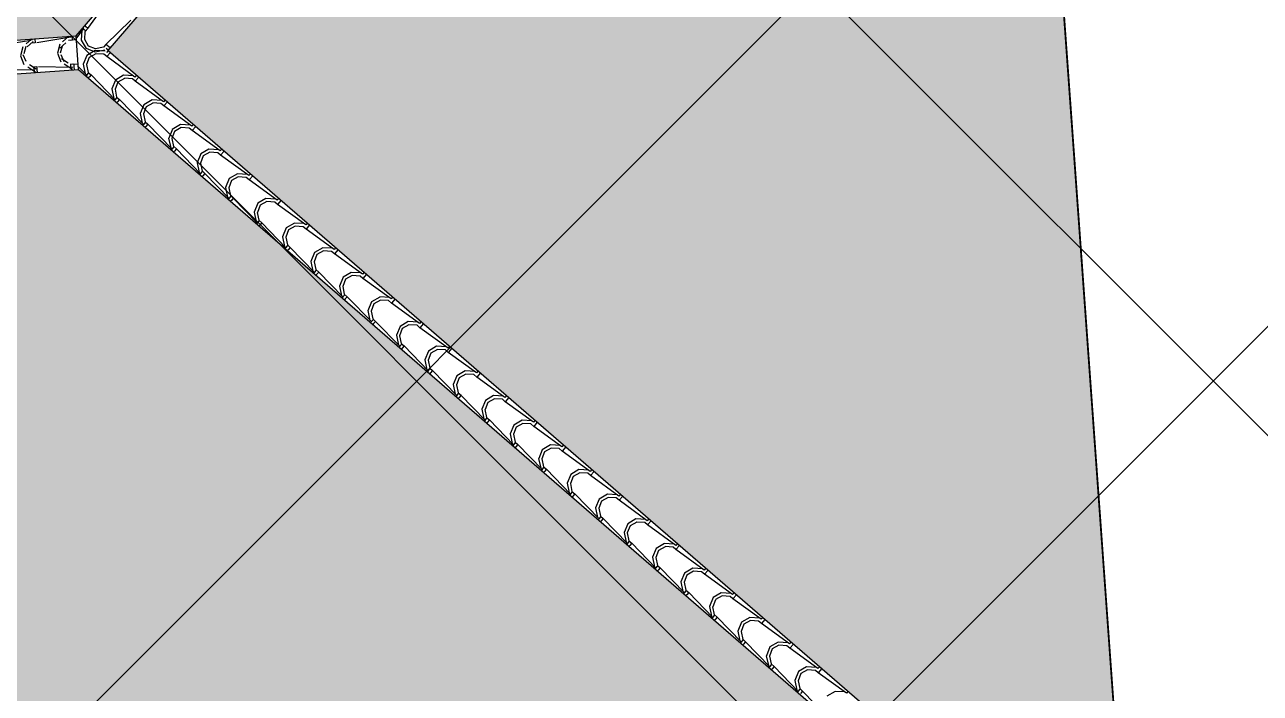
# Model space of a CAD drawing. Header units: millimetres. Extents: x 648844 to 649530, y 1246379 to 1246752.
# Drawn here: x 649278.21 to 649283.7, y 1246537.55 to 1246540.52 of the extents above; entities that cross this region are included whole.
import ezdxf

# ---------------------------------------------------------------- set-up
doc = ezdxf.new("R2010")
doc.units = ezdxf.units.MM
doc.header["$LTSCALE"] = 20
doc.header["$MEASUREMENT"] = 0
doc.layers.get('0').update_dxf_attribs({"linetype": 'CONTINUOUS'})
doc.layers.add('TECHO', color=30, linetype='CONTINUOUS')

# ---------------------------------------------------------------- blocks, each defined once
blk = doc.blocks.new('TEJA45')
at = {"layer": 'TECHO'}
for p, q in [((-1.373168221238593, 3.056911529710149), (-1.273915769892895, 3.17506903934169)), ((-1.179335425658017, 3.080530997826433), (-1.297492935289561, 2.981278546480734)), ((-1.228993524985995, 3.068722463873762), (-1.266803890873241, 3.08762768709115)), ((-1.185340934209286, 3.074512493250293), (-1.229059290462004, 3.06860456975997)), ((-1.171372831986041, 3.072561150835991), (-1.179345755064013, 3.08053407391396)), ((-1.491325941711231, 2.938754059107264), (-1.392073490365533, 3.056911568738805)), ((-1.404007039717101, 3.007141208767965), (-1.398099116226774, 3.05085956502068)), ((-1.392029332709299, 3.056902565286702), (-1.395596392300298, 3.060469624877697)), ((-1.39202933270932, 3.056902565286691), (-1.382576729258417, 3.047449961835788)), ((-1.389655597268458, 3.009811456121579), (-1.384929330006081, 3.045258665398329)), ((-1.384939880120932, 3.0450868109731), (-1.373124125807301, 3.056902565286727)), ((-1.3731241258075, 3.056902565286705), (-1.382576729258403, 3.066355168737608)), ((-1.297492896261112, 2.962373277353592), (-1.415650405892656, 2.863120826007894)), ((-1.384940484638499, 2.969437359367674), (-1.403845707855886, 3.007247725254921)), ((-1.375324111853324, 2.979072809456422), (-1.389503025576083, 3.00979384635863)), ((-1.347151256233893, 2.950564933994997), (-1.384961622121139, 2.969470157212385)), ((-1.344631112904288, 2.964880526839199), (-1.375352149806496, 2.979059440561958)), ((-1.309206331958961, 2.969480194682298), (-1.344653541235708, 2.964753927419924)), ((-1.297503298200333, 2.981281737679506), (-1.309319052513963, 2.969465983365879)), ((-1.280077771671415, 2.96385621115062), (-1.29750329820029, 2.981281737679495)), ((-1.289530375122318, 2.954403607699724), (-1.297503298200283, 2.962376530777686)), ((-1.609483662184033, 2.820596588504205), (-1.510231210838334, 2.938754098135746)), ((-1.522165615273849, 2.888982832332363), (-1.516257691783522, 2.932701188585078)), ((-1.510186875845577, 2.938745022150432), (-1.513753935436576, 2.942312081741427)), ((-1.510186875845605, 2.938745022150421), (-1.500734272394702, 2.929292418699518)), ((-1.507813047882699, 2.891654975032647), (-1.503086780620322, 2.927102184309398)), ((-1.500734272394673, 2.948197625601342), (-1.504301331985666, 2.95176468519233)), ((-1.503097423257209, 2.926929267836826), (-1.491281668943579, 2.938745022150453)), ((-1.49128166894377, 2.938745022150432), (-1.500734272394673, 2.948197625601335)), ((-1.303499310642231, 2.956353917693853), (-1.347217666894949, 2.95044599420353)), ((-1.503098014517263, 2.851279628119784), (-1.522003237734651, 2.88908999400703)), ((-1.493480520623876, 2.860916346264851), (-1.507659434346635, 2.891637383167058)), ((-1.462787576094982, 2.846724118068312), (-1.493508612997189, 2.860903031791072)), ((-1.41566084133661, 2.863124194543236), (-1.427476595650241, 2.851308440229609)), ((-1.398235314807685, 2.845698668014347), (-1.41566084133656, 2.863124194543225)), ((-1.727641382656969, 2.702439117900973), (-1.628388931311271, 2.820596627532513)), ((-1.640324190830356, 2.770824455898556), (-1.634416267340029, 2.81454281215127)), ((-1.628344418981847, 2.820587479014158), (-1.631911478572839, 2.82415453860515)), ((-1.628344418981868, 2.820587479014147), (-1.618891815530965, 2.811134875563244)), ((-1.625970498497189, 2.773498493941911), (-1.621244231234812, 2.808945703218662)), ((-1.618891815530944, 2.830040082465064), (-1.622458875121929, 2.833607142056053)), ((-1.621254966393487, 2.808771724700552), (-1.609439212079856, 2.820587479014179)), ((-1.609439212080048, 2.820587479014161), (-1.618891815530951, 2.830040082465064)), ((-1.415650366864142, 2.844215556880823), (-1.533807876495686, 2.744963105535124)), ((-1.465308987481798, 2.832407404116246), (-1.503119353369044, 2.851312627333634)), ((-1.42165768707698, 2.838195342137173), (-1.465376043329698, 2.83228741864685)), ((-1.427362813048838, 2.8513227440679), (-1.462810022325584, 2.846596476805527)), ((-1.407687918258588, 2.836246064563447), (-1.41566084133656, 2.844218987641415)), ((-1.621255544396, 2.733121896871847), (-1.640160767613388, 2.770932262759093)), ((-1.611636929394813, 2.742759883074104), (-1.625815843117572, 2.773480919976311)), ((-1.580944039285683, 2.728567709297419), (-1.61166507618789, 2.742746623020178)), ((-1.533818384472887, 2.744966651406965), (-1.545634138786518, 2.733150897093338)), ((-1.516392857943956, 2.727541124878073), (-1.533818384472831, 2.744966651406948)), ((-1.845799103129757, 2.584281647297914), (-1.746546651784058, 2.702439156929454)), ((-1.758482766386621, 2.652666079466556), (-1.752574842896294, 2.696384435719271)), ((-1.74650196211811, 2.702429935877895), (-1.750069021709102, 2.70599699546889)), ((-1.746501962118138, 2.702429935877877), (-1.737049358667235, 2.692977332426974)), ((-1.744127949111437, 2.655342012852969), (-1.73940168184906, 2.69078922212972)), ((-1.737049358667214, 2.711882539328798), (-1.740616418258206, 2.715449598919786)), ((-1.739412509529764, 2.690614181564278), (-1.727596755216133, 2.702429935877905)), ((-1.727596755216311, 2.702429935877895), (-1.737049358667214, 2.711882539328798)), ((-1.533807837467243, 2.726057836407978), (-1.651965347098788, 2.62680538506228)), ((-1.583466718729717, 2.714249874237503), (-1.621277084616963, 2.73315509745489)), ((-1.539816063509036, 2.720036766580851), (-1.583534419761754, 2.714128843090528)), ((-1.545519294137819, 2.733165293453617), (-1.580966503414565, 2.728439026191243)), ((-1.525845461394859, 2.718088521427173), (-1.533818384472831, 2.726061444505142)), ((-1.739413074274765, 2.61496416562397), (-1.758318297492153, 2.652774531511216)), ((-1.729793338165379, 2.624603419882536), (-1.743972251888138, 2.655324456784744)), ((-1.963956823602409, 2.466124176695029), (-1.86470437225671, 2.58428168632657)), ((-1.876641341943376, 2.53450770303095), (-1.87073341845305, 2.578226059283665)), ((-1.864659505254387, 2.584272392741614), (-1.868226564845386, 2.587839452332609)), ((-1.864659505254409, 2.584272392741603), (-1.855206901803506, 2.5748197892907)), ((-1.855206901803498, 2.593724996192527), (-1.85877396139449, 2.597292055783516)), ((-1.857570052666041, 2.572456638428005), (-1.845754298352411, 2.584272392741632)), ((-1.845754298352588, 2.584272392741617), (-1.855206901803491, 2.59372499619252)), ((-1.651965308070309, 2.607900115935173), (-1.770122817701854, 2.508647664589475)), ((-1.701624449977587, 2.596092344358734), (-1.739434815864833, 2.614997567576122)), ((-1.699100502478018, 2.610411300527293), (-1.729821539380225, 2.624590214250052)), ((-1.657974439943793, 2.601878191024166), (-1.701692796196511, 2.595970267533843)), ((-1.6636757752268, 2.615007842839329), (-1.699122984503546, 2.610281575576956)), ((-1.651975927609165, 2.626809108270695), (-1.663791681922795, 2.614993353957068)), ((-1.634550401080226, 2.609383581741803), (-1.651975927609101, 2.626809108270681)), ((-1.644003004531122, 2.599930978290903), (-1.651975927609094, 2.607903901368879)), ((-1.857570604153551, 2.496806434376108), (-1.876475827370939, 2.534616800263354)), ((-1.86228539972555, 2.537185531764937), (-1.857559132463173, 2.572632741041687)), ((-1.847949746935555, 2.506446956690137), (-1.862128660658314, 2.537167993592345)), ((-1.982817048390658, 2.466114849605344), (-1.986384107981657, 2.469681909196343)), ((-1.973364444939762, 2.47556745305625), (-1.976931504530747, 2.479134512647239)), ((-1.963911841488859, 2.46611484960534), (-1.973364444939762, 2.475567453056243)), ((-1.770122778673361, 2.489742395462365), (-1.888280288304905, 2.390489944116666)), ((-1.81978218122547, 2.477934814479969), (-1.857592547112716, 2.496840037697357)), ((-1.817256965670367, 2.49225489175716), (-1.847978002572574, 2.506433805479919)), ((-1.776132816376737, 2.483719615467727), (-1.819851172629456, 2.477811691977404)), ((-1.781832256315774, 2.496850392225053), (-1.81727946559252, 2.492124124962679)), ((-1.770133470745442, 2.508651565134425), (-1.781949225059073, 2.496835810820798)), ((-1.752707944216503, 2.491226038605529), (-1.770133470745385, 2.508651565134411)), ((-1.762160547667406, 2.481773435154633), (-1.770133470745371, 2.489746358232598)), ((-2.082114544075353, 2.347966706091803), (-1.982862092729654, 2.466124215723344)), ((-1.994799917499641, 2.416349326598954), (-1.988891994009315, 2.460067682851669)), ((-1.975728134032288, 2.378648703128178), (-1.994633357249675, 2.416459069015424)), ((-1.982817048390686, 2.466114849605333), (-1.973364444939783, 2.45666224615443)), ((-1.980442850339919, 2.419029050675103), (-1.975716583077542, 2.454476259951853)), ((-1.966106155705724, 2.388290493497742), (-1.980285069428483, 2.419011530399949)), ((-1.975727595802319, 2.454299095291731), (-1.963911841488688, 2.466114849605358)), ((-2.091521988076039, 2.357409909919983), (-2.095089047667024, 2.360976969510965)), ((-1.888280249276434, 2.37158467498956), (-2.006437758907978, 2.272332223643861)), ((-1.937939912473368, 2.359777284601215), (-1.975750278360614, 2.378682507818603)), ((-1.935413428861061, 2.374098482986273), (-1.966134465763268, 2.388277396709032)), ((-1.894291192810599, 2.365561039911164), (-1.938009549063317, 2.359653116420841)), ((-1.899988737404293, 2.378692941610829), (-1.935435946681039, 2.373966674348456)), ((-1.888291013881719, 2.390494021998155), (-1.90010676819535, 2.378678267684528)), ((-1.870865487352773, 2.373068495469258), (-1.888291013881648, 2.390494021998133)), ((-1.880318090803677, 2.363615892018363), (-1.888291013881641, 2.371588815096327)), ((-2.200272264548296, 2.229809235488567), (-2.101019813202598, 2.347966745120107)), ((-2.112958493056141, 2.29819095016515), (-2.107050569565814, 2.341909306417865)), ((-2.100974591526935, 2.347957306469077), (-2.104541651117927, 2.351524366060072)), ((-2.100974591526956, 2.347957306469056), (-2.091521988076053, 2.338504703018152)), ((-2.098600300954161, 2.300872569586161), (-2.093874033691783, 2.336319778862912)), ((-2.093885138938596, 2.336141552155457), (-2.082069384624965, 2.347957306469084)), ((-2.082069384625136, 2.347957306469073), (-2.091521988076039, 2.357409909919976)), ((-2.006437719879585, 2.25342695451668), (-2.124595229511129, 2.154174503170982)), ((-2.093885663911045, 2.260490971880294), (-2.112790887128433, 2.298301337767541)), ((-2.084262564476674, 2.270134030307005), (-2.098441478199433, 2.300855067209213)), ((-2.056097643721252, 2.24161975472245), (-2.093908009608498, 2.260524977939838)), ((-2.053569892051748, 2.25594207421538), (-2.084290928953955, 2.270120987938139)), ((-2.018145218494176, 2.260535490996432), (-2.053592427770923, 2.255809223734058)), ((-2.006448557017997, 2.272336478861885), (-2.018264311331627, 2.260520724548257)), ((-1.989023030489044, 2.254910952332985), (-2.006448557017926, 2.272336478861867)), ((-1.998475633939947, 2.245458348882085), (-2.006448557017919, 2.253431271960061)), ((-2.318429985020934, 2.111651764885686), (-2.219177533675236, 2.229809274517226)), ((-2.231117068612647, 2.180032573731356), (-2.225209145122321, 2.223750929984071)), ((-2.219132134663198, 2.229799763332796), (-2.222699194254197, 2.233366822923792)), ((-2.219132134663234, 2.229799763332785), (-2.209679531212331, 2.220347159881882)), ((-2.216757751568522, 2.182716088496324), (-2.212031484306145, 2.218163297773074)), ((-2.209679531212309, 2.239252366783706), (-2.213246590803301, 2.242819426374698)), ((-2.212042682074873, 2.217984009019183), (-2.200226927761243, 2.22979976333281)), ((-2.200226927761406, 2.2297997633328), (-2.209679531212309, 2.239252366783703)), ((-2.012449569244438, 2.2474024643546), (-2.056167925497157, 2.241494540864277)), ((-2.212043193789803, 2.142333240632382), (-2.230948417007191, 2.180143606519628)), ((-2.20241897324761, 2.151977567116258), (-2.216597886970369, 2.182698604018466)), ((-2.17425537496915, 2.123462224843689), (-2.212065740856396, 2.142367448061076)), ((-2.171726355244928, 2.137785665445634), (-2.202447392147135, 2.151964579168393)), ((-2.136301699582702, 2.142378040382205), (-2.171748908859449, 2.137651773119831)), ((-2.124606100154274, 2.154178935725614), (-2.136421854467905, 2.142363181411987)), ((-2.107180573625321, 2.136753409196714), (-2.124606100154196, 2.154178935725589)), ((-2.436587705493885, 1.993494294282453), (-2.337335254148186, 2.111651803913993)), ((-2.349275644168912, 2.061874197299353), (-2.343367720678586, 2.105592553552068)), ((-2.337289677799475, 2.111642220196526), (-2.340856737390467, 2.115209279787518)), ((-2.337289677799504, 2.111642220196511), (-2.327837074348601, 2.102189616745608)), ((-2.33491520218265, 2.064559607408288), (-2.330188934920272, 2.100006816685038)), ((-2.327837074348579, 2.121094823647432), (-2.331404133939571, 2.124661883238428)), ((-2.330200225211151, 2.099826465882909), (-2.31838447089752, 2.111642220196536)), ((-2.318384470897676, 2.111642220196526), (-2.327837074348579, 2.121094823647429)), ((-2.124595190482559, 2.135269234043939), (-2.242752700114103, 2.03601678269824)), ((-2.130607945679202, 2.129243888797919), (-2.17432630193192, 2.123335965307596)), ((-2.116633177076217, 2.127300805745815), (-2.124606100154182, 2.13527372882378)), ((-2.330200723668554, 2.024175509384502), (-2.349105946885942, 2.061985875271748)), ((-2.320575382017786, 2.033821103923863), (-2.334754295740545, 2.06454214082607)), ((-2.289882818435615, 2.01962925667474), (-2.320603855337822, 2.033808170397499)), ((-2.242763643290552, 2.036021392589344), (-2.254579397604182, 2.024205638275717)), ((-2.225338116761591, 2.018595866060441), (-2.242763643290466, 2.036021392589316)), ((-2.554745425966679, 1.875336823679397), (-2.455492974620981, 1.993494333310938)), ((-2.467434219725661, 1.943715820863755), (-2.461526296235334, 1.987434177116469)), ((-2.455447220935753, 1.993484677060259), (-2.459014280526752, 1.997051736651255)), ((-2.455447220935774, 1.993484677060245), (-2.445994617484871, 1.984032073609342)), ((-2.453072652796898, 1.946403126319346), (-2.448346385534521, 1.981850335596096)), ((-2.44599461748485, 2.002937280511166), (-2.449561677075842, 2.006504340102154)), ((-2.448357768347428, 1.981668922746636), (-2.436542014033797, 1.993484677060263)), ((-2.436542014033947, 1.993484677060259), (-2.44599461748485, 2.002937280511162)), ((-2.242752661085667, 2.017111513571098), (-2.360910170717212, 1.9178590622254)), ((-2.292413106217069, 2.005304694964952), (-2.330223472104315, 2.02420991818234)), ((-2.248766322111251, 2.011085313241601), (-2.292484678363969, 2.005177389751278)), ((-2.254458180671243, 2.024220589767982), (-2.28990538994799, 2.019494322505608)), ((-2.234790720212494, 2.009143262609545), (-2.242763643290459, 2.017116185687509)), ((-2.44835825354734, 1.906017778136647), (-2.467263476764728, 1.943828144023893)), ((-2.438731790788353, 1.915664640732292), (-2.452910704511112, 1.946385677634499)), ((-2.672903146439467, 1.757179353076342), (-2.573650695093768, 1.875336862707883)), ((-2.585592795282174, 1.825557444429958), (-2.579684871791848, 1.869275800682672)), ((-2.573604764072023, 1.875327133923982), (-2.577171823663022, 1.878894193514977)), ((-2.573604764072044, 1.875327133923967), (-2.564152160621141, 1.865874530473064)), ((-2.564152160621127, 1.884779737374888), (-2.567719220212119, 1.88834679696588)), ((-2.566515311483705, 1.863511379610362), (-2.554699557170075, 1.875327133923989)), ((-2.554699557170224, 1.875327133923978), (-2.564152160621127, 1.884779737374881)), ((-2.360910131688769, 1.898953793098254), (-2.479067641320313, 1.799701341752556)), ((-2.410570837464959, 1.887147165086184), (-2.448381203352206, 1.906052388303571)), ((-2.408039281627133, 1.901472847904234), (-2.43876031852934, 1.915651761626993)), ((-2.366924698545105, 1.892926737685034), (-2.410643054797823, 1.887018814194711)), ((-2.372614661760217, 1.906063139153702), (-2.408061871036963, 1.901336871891328)), ((-2.360921186426829, 1.917863849453074), (-2.372736940740459, 1.906048095139447)), ((-2.343495659897862, 1.90043832292417), (-2.360921186426737, 1.917863849453049)), ((-2.352948263348765, 1.890985719473271), (-2.360921186426737, 1.898958642551243)), ((-2.566515783426098, 1.78786004688876), (-2.585421006643486, 1.825670412776006)), ((-2.571230103411139, 1.828246645230415), (-2.566503836148762, 1.863693854507165)), ((-2.556888199558905, 1.797508177540724), (-2.571067113281664, 1.828229214442931)), ((-2.791060866912261, 1.639021882473276), (-2.691808415566562, 1.757179392104817)), ((-2.691762307208286, 1.757169590787711), (-2.695329366799285, 1.760736650378707)), ((-2.691762307208322, 1.757169590787701), (-2.682309703757419, 1.747716987336798)), ((-2.68230970375739, 1.766622194238618), (-2.685876763348382, 1.770189253829606)), ((-2.684672854619983, 1.745353836474088), (-2.672857100306352, 1.757169590787715)), ((-2.672857100306487, 1.757169590787715), (-2.68230970375739, 1.766622194238618)), ((-2.479067602291835, 1.780796072625453), (-2.597225111923379, 1.681543621279754)), ((-2.528728568712815, 1.768989635207408), (-2.566538934600061, 1.787894858424796)), ((-2.526195744818651, 1.783316439133724), (-2.556916781720858, 1.797495352856483)), ((-2.485083074978945, 1.774768162128474), (-2.528801431231663, 1.768860238638151)), ((-2.490771142849198, 1.787905688539425), (-2.526218352125944, 1.783179421277051)), ((-2.479078729563106, 1.799706306316804), (-2.490894483876737, 1.787890552003176)), ((-2.461653203034139, 1.782280779787897), (-2.479078729563014, 1.799706306316772)), ((-2.471105806485035, 1.772828176336997), (-2.479078729563007, 1.780801099414965)), ((-2.703751370838674, 1.707399067996157), (-2.697843447348347, 1.751117424248871)), ((-2.684673313304828, 1.669702315640802), (-2.703578536522215, 1.707512681528048)), ((-2.689387554025622, 1.710090164139668), (-2.684661286763244, 1.745537373416418)), ((-2.675044608329848, 1.679351714349984), (-2.689223522052608, 1.710072751252191)), ((-2.800467246893668, 1.648464651102348), (-2.80403430648466, 1.65203171069334)), ((-2.791014643442765, 1.639012047651441), (-2.800467246893668, 1.648464651102344)), ((-2.597225072894851, 1.662638352152683), (-2.715382582526395, 1.563385900806985)), ((-2.646886299960748, 1.650832105328671), (-2.684696665847994, 1.669737328546059)), ((-2.644352208010176, 1.665160030363211), (-2.675073244912383, 1.67933894408597)), ((-2.603241451413716, 1.65660958657179), (-2.646959807666434, 1.650701663081467)), ((-2.608927623939977, 1.6697482379249), (-2.644374833216723, 1.665021970662526)), ((-2.597236272699384, 1.681548763180533), (-2.609052027013014, 1.669733008866906)), ((-2.579810746170402, 1.664123236651626), (-2.597236272699277, 1.681548763180501)), ((-2.589263349621298, 1.654670633200727), (-2.59723627269927, 1.662643556278695)), ((-2.909218587385205, 1.520864411870047), (-2.809966136039506, 1.639021921501588)), ((-2.821909946394939, 1.589240691564164), (-2.816002022904613, 1.632959047816879)), ((-2.809919850344563, 1.639012047651438), (-2.813486909935556, 1.64257910724243)), ((-2.809919850344592, 1.639012047651423), (-2.800467246893689, 1.62955944420052)), ((-2.807545004639749, 1.591933683051629), (-2.802818737377372, 1.627380892328379)), ((-2.793201017100024, 1.561195251157582), (-2.807379930822783, 1.591916288059789)), ((-2.80283039775626, 1.627196293337814), (-2.79101464344263, 1.639012047651441)), ((-2.715382543497967, 1.544480631679839), (-2.833540053129511, 1.445228180334141)), ((-2.802830843183607, 1.55154458439295), (-2.821736066400995, 1.589354950280196)), ((-2.76504403120866, 1.532674575449917), (-2.802854397095906, 1.551579798667305)), ((-2.762508671201701, 1.547003621592701), (-2.793229708103908, 1.56118253531546)), ((-2.721399827845751, 1.538451011015471), (-2.765118184098469, 1.532543087525148)), ((-2.727084105028048, 1.55159078731074), (-2.762531314304795, 1.546864520048366)), ((-2.715393815835661, 1.563391220044263), (-2.727209570149292, 1.551575465730636)), ((-2.697968289306679, 1.545965693515353), (-2.715393815835554, 1.563391220044231)), ((-2.707420892757582, 1.536513090064457), (-2.715393815835547, 1.544486013142421)), ((-3.027376307857843, 1.402706941267166), (-2.928123856512144, 1.520864450898706)), ((-2.940068521951446, 1.471082315130367), (-2.934160598461119, 1.514800671383082)), ((-2.928077393480834, 1.520854504515164), (-2.931644453071826, 1.524421564106159)), ((-2.928077393480862, 1.520854504515153), (-2.918624790029959, 1.51140190106425)), ((-2.92570245525399, 1.473777201962687), (-2.920976187991613, 1.509224411239437)), ((-2.918624790029938, 1.530307107966074), (-2.92219184962093, 1.533874167557062)), ((-2.920987940892537, 1.50903875020154), (-2.909172186578907, 1.520854504515167)), ((-2.909172186579035, 1.520854504515167), (-2.918624790029938, 1.53030710796607)), ((-2.833540014101025, 1.426322911207034), (-2.95169752373257, 1.327070459861336)), ((-2.920988373062372, 1.433386853145059), (-2.939893596279759, 1.471197219032305)), ((-2.911357425870584, 1.443038787966014), (-2.925536339593343, 1.473759824868221)), ((-2.883201762456515, 1.414517045571142), (-2.921012128343762, 1.433422268788529)), ((-2.880665134393212, 1.428847212822195), (-2.911386171295419, 1.443026126544954)), ((-2.845240586117015, 1.43343333669646), (-2.880687795393762, 1.428707069434086)), ((-2.833551358971938, 1.445233676907993), (-2.845367113285569, 1.433417922594366)), ((-2.81612583244295, 1.427808150379082), (-2.833551358971825, 1.445233676907957)), ((-2.825578435893853, 1.418355546928183), (-2.833551358971818, 1.426328470006148)), ((-3.145534028330495, 1.284549470664281), (-3.046281576984796, 1.402706980295822)), ((-3.058227097507704, 1.352923938698371), (-3.052319174017377, 1.396642294951086)), ((-3.046234936617104, 1.402696961378897), (-3.049801996208103, 1.406264020969893)), ((-3.04623493661714, 1.402696961378876), (-3.036782333166236, 1.393244357927973)), ((-3.043859905868239, 1.355620720873752), (-3.039133638605861, 1.391067930150502)), ((-3.036782333166215, 1.412149564829807), (-3.0403493927572, 1.415716624420792)), ((-3.039145484028815, 1.390881207065267), (-3.027329729715184, 1.402696961378894)), ((-3.027329729715305, 1.402696961378897), (-3.036782333166208, 1.4121495648298)), ((-2.839558204279591, 1.420292435458908), (-2.883276560532309, 1.414384511968585)), ((-3.039145902941115, 1.315229121897154), (-3.058051126158503, 1.3530394877844)), ((-3.029513834641143, 1.32488232477445), (-3.043692748363902, 1.355603361676657)), ((-2.998821597584737, 1.310690804051681), (-3.029542634486944, 1.32486971777444)), ((-2.951708902108216, 1.327076133771723), (-2.963524656421846, 1.315260379458095)), ((-2.93428337557922, 1.309650607242808), (-2.951708902108102, 1.327076133771691)), ((-3.263691748803296, 1.166392000061222), (-3.164439297457598, 1.284549509692763)), ((-3.176385673064452, 1.23476556226278), (-3.170477749574125, 1.278483918515494)), ((-3.164392479753374, 1.28453941824262), (-3.167959539344373, 1.288106477833619)), ((-3.16439247975341, 1.284539418242609), (-3.154939876302507, 1.275086814791706)), ((-3.16201735648248, 1.237464239784806), (-3.157291089220102, 1.272911449061557)), ((-3.154939876302478, 1.293992021693526), (-3.15850693589347, 1.297559081284522)), ((-3.157303027165092, 1.272723663928993), (-3.145487272851462, 1.28453941824262)), ((-3.145487272851575, 1.28453941824262), (-3.154939876302478, 1.293992021693523)), ((-2.951697484704127, 1.308165190734183), (-3.069854994335671, 1.208912739388484)), ((-3.00135949370442, 1.296359515692391), (-3.039169859591667, 1.315264738909779)), ((-2.957716580713459, 1.302133859902348), (-3.001434936966177, 1.296225936412025)), ((-2.963397067206891, 1.315275886082055), (-2.998844276483638, 1.310549618819682)), ((-2.943735979030116, 1.300198003791909), (-2.951708902108088, 1.308170926869881)), ((-3.157303432819873, 1.197071390649249), (-3.176208656037261, 1.234881756536495)), ((-3.147670243411703, 1.206725861582878), (-3.161849157134462, 1.237446898485086)), ((-3.116978060776262, 1.192534395281175), (-3.147699097678469, 1.206713309003934)), ((-3.069866445244493, 1.208918590635452), (-3.081682199558124, 1.197102836321825)), ((-3.052440918715497, 1.191493064106538), (-3.069866445244365, 1.20891859063541)), ((-3.381849469276368, 1.048234529457822), (-3.282597017930669, 1.166392039089363)), ((-3.294544248621207, 1.116607185827174), (-3.288636325130881, 1.160325542079889)), ((-3.282550022889659, 1.166381875106353), (-3.286117082480651, 1.169948934697345)), ((-3.28255002288968, 1.166381875106332), (-3.273097419438777, 1.156929271655429)), ((-3.280174807096721, 1.119307758695868), (-3.275448539834343, 1.154754967972618)), ((-3.273097419438756, 1.175834478557256), (-3.276664479029741, 1.179401538148245)), ((-3.27546057030137, 1.154566120792719), (-3.263644815987739, 1.166381875106346)), ((-3.263644815987853, 1.166381875106349), (-3.273097419438756, 1.175834478557253)), ((-3.069854955307193, 1.190007470261374), (-3.188012464938737, 1.090755018915676)), ((-3.119517224952311, 1.178201985813626), (-3.157327590839557, 1.197107209031014)), ((-3.075874957147306, 1.183975284345788), (-3.119593313400024, 1.178067360855465)), ((-3.081553548295865, 1.197118435467772), (-3.117000757572612, 1.192392168205398)), ((-3.061893522166393, 1.182040460655639), (-3.069866445244358, 1.190013383733604)), ((-3.275460962698638, 1.078913659401358), (-3.294366185916026, 1.116724025288605)), ((-3.265826652182639, 1.088569398392131), (-3.280005565905398, 1.119290435294339)), ((-3.500007189749034, 0.9300770588549305), (-3.400754738403336, 1.048234568486471)), ((-3.412702824177472, 0.9984488093951853), (-3.406794900687146, 1.0421671656479)), ((-3.400707566025922, 1.048224331970076), (-3.404274625616914, 1.051791391561068)), ((-3.400707566025957, 1.048224331970065), (-3.391254962575054, 1.038771728519162)), ((-3.391254962575026, 1.057676935420989), (-3.394822022166011, 1.061243995011978)), ((-3.393618113437647, 1.036408577656445), (-3.381802359124016, 1.048224331970072)), ((-3.381802359124123, 1.048224331970079), (-3.391254962575026, 1.057676935420982)), ((-3.188012425910266, 1.071849749788566), (-3.30616993554181, 0.9725972984428672)), ((-3.237674956200188, 1.060044455934861), (-3.275485322087434, 1.078949679152249)), ((-3.235134523969421, 1.074377986511426), (-3.265855560871628, 1.088556900234185)), ((-3.194033333579362, 1.065816708789466), (-3.237751689832081, 1.059908785299143)), ((-3.199710029384846, 1.078960984853495), (-3.235157238661593, 1.074234717591121)), ((-3.18802398838077, 1.090761047499182), (-3.199839742694401, 1.078945293185555)), ((-3.170598461851768, 1.073335520970264), (-3.188023988380642, 1.090761047499139)), ((-3.180051065302663, 1.063882917519361), (-3.188023988380642, 1.071855840597337)), ((-3.393618492577396, 0.9607559281534783), (-3.412523715794784, 0.9985662940407245)), ((-3.398332257710976, 1.001151277606926), (-3.393605990448599, 1.036598486883676)), ((-3.383983060952815, 0.9704129351997395), (-3.398161974675574, 1.001133972101947)), ((-3.518865109162199, 0.9300667888338054), (-3.522432168753198, 0.933633848424801)), ((-3.509412505711303, 0.9395193922847085), (-3.512979565302295, 0.943086451875697)), ((-3.4999599022604, 0.9300667888337983), (-3.509412505711303, 0.9395193922847014)), ((-3.306169896513282, 0.9536920293157962), (-3.424327406144826, 0.8544395779700977)), ((-3.355832687448093, 0.9418869260561102), (-3.393643053335339, 0.9607921492734981)), ((-3.353290987159291, 0.9562215777401519), (-3.384012024061498, 0.970400491462911)), ((-3.312191710014105, 0.9476581332327818), (-3.355910066266823, 0.9417502097424588)), ((-3.31786651047382, 0.9608035342392149), (-3.353313719750567, 0.9560772669768411)), ((-3.306181531517048, 0.9726035043629118), (-3.317997285830678, 0.9607877500492847)), ((-3.288756004988038, 0.9551779778339942), (-3.306181531516913, 0.9726035043628727)), ((-3.298208608438941, 0.9457253743830982), (-3.306181531516906, 0.9536982974610595)), ((-3.618164910221822, 0.8119195882518788), (-3.518912458876123, 0.9300770978834194)), ((-3.530861399734214, 0.8802904329595833), (-3.524953476243887, 0.9240087892122979)), ((-3.511776022456154, 0.8425981969055734), (-3.530681245673541, 0.8804085627928195)), ((-3.518865109162228, 0.9300667888337877), (-3.509412505711325, 0.9206141853828846)), ((-3.516489708325459, 0.8829947965161828), (-3.511763441063081, 0.918442005792933)), ((-3.502139469723382, 0.8522564720081682), (-3.516318383446141, 0.8829775089103755)), ((-3.511775656573924, 0.9182510345201713), (-3.499959902260294, 0.9300667888337983)), ((-3.627570048847574, 0.8213618491484418), (-3.631137108438566, 0.8249289087394338)), ((-3.424327367116383, 0.8355343088429557), (-3.542484876747928, 0.7362818574972572)), ((-3.473990418695976, 0.8237293961773489), (-3.511800784583222, 0.8426346193947367)), ((-3.471447450350816, 0.8380651689696457), (-3.502168487253023, 0.8522440826924047)), ((-3.430350086447064, 0.8294995576763391), (-3.474068442699782, 0.8235916341860161)), ((-3.436022991562787, 0.8426460836249312), (-3.471470200839534, 0.8379198163625574)), ((-3.424339074653325, 0.8544459612266415), (-3.436154828966956, 0.8426302069130145)), ((-3.406913548124315, 0.8370204346977168), (-3.42433907465319, 0.8544459612265918)), ((-3.416366151575211, 0.8275678312468173), (-3.424339074653183, 0.8355407543247892)), ((-3.736322630694765, 0.693762117648653), (-3.637070179349067, 0.8119196272801936)), ((-3.649019975290479, 0.7621320565275838), (-3.643112051800152, 0.8058504127802983)), ((-3.637022652298469, 0.8119092456975316), (-3.640589711889469, 0.8154763052885272)), ((-3.637022652298498, 0.8119092456975174), (-3.627570048847595, 0.8024566422466144)), ((-3.634647158939579, 0.7648383154281468), (-3.629920891677202, 0.800285524704897)), ((-3.629933199710202, 0.8000934913838975), (-3.618117445396571, 0.8119092456975245)), ((-3.61811744539667, 0.8119092456975316), (-3.627570048847574, 0.8213618491484347)), ((-3.542484837719485, 0.7173765883701151), (-3.660642347351029, 0.6181241370244166)), ((-3.629933552334919, 0.7244404656576862), (-3.648838775552306, 0.7622508315449323)), ((-3.620295878494325, 0.7341000088174248), (-3.634474792217084, 0.764821045719632)), ((-3.592148149943888, 0.705571866298591), (-3.629958515831134, 0.7244770895159789)), ((-3.589603913543165, 0.719908760199516), (-3.620324950445372, 0.734087673922275)), ((-3.554179472650858, 0.7244886330107718), (-3.589626681927605, 0.719762365748398)), ((-3.542496617789602, 0.7362884180903713), (-3.554312372103233, 0.7244726637767442)), ((-3.525071091260585, 0.7188628915614501), (-3.54249661778946, 0.7362884180903251)), ((-3.534523694711481, 0.7094102881105471), (-3.542496617789453, 0.7173832111885154)), ((-3.854480351167602, 0.5756046470455338), (-3.755227899821904, 0.6937621566770744)), ((-3.767178550847227, 0.6439736800919889), (-3.7612706273569, 0.6876920363447034)), ((-3.75518019543474, 0.6937517025612614), (-3.758747255025732, 0.697318762152257)), ((-3.755180195434768, 0.6937517025612472), (-3.745727591983865, 0.6842990991103441)), ((-3.752804609553827, 0.6466818343392049), (-3.74807834229145, 0.682129043615955)), ((-3.745727591983844, 0.703204306012168), (-3.749294651574829, 0.7067713656031565)), ((-3.748090742846479, 0.6819359482476237), (-3.736274988532848, 0.6937517025612507)), ((-3.736274988532941, 0.6937517025612578), (-3.745727591983844, 0.7032043060121609)), ((-3.548508462881806, 0.7113409821196583), (-3.592226819134524, 0.7054330586293354)), ((-3.748091082213669, 0.6062827344097776), (-3.766996305431057, 0.6440931002970238)), ((-3.738452287264877, 0.6159435456258606), (-3.752631200987636, 0.6466645825280679)), ((-3.710305881191765, 0.5874143364198297), (-3.748116247079011, 0.6063195596372175)), ((-3.707760376733852, 0.601752351428626), (-3.738481413636059, 0.6159312651513851)), ((-3.672335953740742, 0.6063311823963673), (-3.707783163017488, 0.6016049151339935)), ((-3.66065416092588, 0.618130874954101), (-3.67246991523951, 0.606315120640474)), ((-3.643228634396856, 0.6007053484251763), (-3.660654160925731, 0.6181308749540513)), ((-3.972638071640318, 0.4574471764425745), (-3.87338562029462, 0.5756046860741151)), ((-3.885337126403741, 0.5258153036581881), (-3.879429202913414, 0.5695336599109027)), ((-3.873337738571017, 0.5755941594249876), (-3.876904798162009, 0.5791612190159832)), ((-3.873337738571045, 0.5755941594249734), (-3.863885135120142, 0.5661415559740703)), ((-3.870962060168189, 0.5285253532493641), (-3.866235792905812, 0.5639725625261143)), ((-3.863885135120121, 0.5850467628758977), (-3.867452194711113, 0.5886138224668898)), ((-3.866248285982756, 0.5637784051113499), (-3.854432531669126, 0.5755941594249769)), ((-3.854432531669218, 0.5755941594249876), (-3.863885135120121, 0.5850467628758906)), ((-3.66064230832248, 0.5992188678973811), (-3.778799817954024, 0.4999664165516826)), ((-3.666666839313869, 0.59318240656334), (-3.710385195566587, 0.587274483073017)), ((-3.652681237847752, 0.5912527449742733), (-3.660654160925723, 0.5992256680522452)), ((-3.86624861209242, 0.4881250031618727), (-3.885153835309808, 0.5259353690491189)), ((-3.856608696035053, 0.497787082433458), (-3.870787609757812, 0.5285081193356653)), ((-3.825916839926194, 0.4835959426584964), (-3.856637876828401, 0.4977748563812554)), ((-3.778811704062157, 0.4999733318178308), (-3.790627458375788, 0.4881575775042037)), ((-3.761386177533133, 0.4825478052889061), (-3.778811704062008, 0.499973331817781)), ((-4.090795792113177, 0.3392897058394375), (-3.991543340767478, 0.4574472154709781)), ((-4.00349570195975, 0.4076569272280004), (-3.997587778469423, 0.451375283480715)), ((-3.99149528170728, 0.4574366162887209), (-3.995062341298265, 0.4610036758797094)), ((-3.991495281707316, 0.4574366162886996), (-3.982042678256413, 0.4479840128377965)), ((-3.98911951078243, 0.4103688721604328), (-3.984393243520053, 0.445816081437183)), ((-3.982042678256384, 0.4668892197396239), (-3.985609737847369, 0.4704562793306124)), ((-3.984405829119034, 0.4456208619750761), (-3.972590074805403, 0.4574366162887031)), ((-3.972590074805481, 0.4574366162887173), (-3.982042678256384, 0.4668892197396204)), ((-3.778799778925574, 0.481061147424537), (-3.896957288557118, 0.3818086960788385)), ((-3.828463612439649, 0.4692568065410647), (-3.866273978326895, 0.4881620297584526)), ((-3.784825215748612, 0.4750238310066557), (-3.82854357200133, 0.4691159075163327)), ((-3.790492434829723, 0.4881737317820871), (-3.825939644106469, 0.4834474645197133)), ((-3.770838780984036, 0.4730952018380066), (-3.778811704062001, 0.4810681249159714)), ((-3.984406141971199, 0.3699672719140104), (-4.003311365188587, 0.4077776378012565)), ((-3.974765104806004, 0.379630619242711), (-3.988944018528763, 0.4103516561449183)), ((-4.208953512586021, 0.2211322352363077), (-4.109701061240322, 0.3392897448678482)), ((-4.121654277516505, 0.2894985507923984), (-4.115746354026179, 0.333216907045113)), ((-4.109652824843558, 0.3392790731524506), (-4.11321988443455, 0.3428461327434462)), ((-4.109652824843586, 0.3392790731524329), (-4.100200221392683, 0.3298264697015298)), ((-4.100200221392662, 0.3487316766033537), (-4.103767280983654, 0.3522987361943422)), ((-4.102563372255311, 0.3274633188388023), (-4.09074761794168, 0.3392790731524293)), ((-4.090747617941759, 0.3392790731524435), (-4.100200221392662, 0.3487316766033466)), ((-3.896957249528676, 0.3629034269516929), (-4.01511475916022, 0.2636509756059944)), ((-3.946621343687589, 0.3510992766623282), (-3.984431709574835, 0.3700044998797161)), ((-3.944073303117726, 0.3654395338879866), (-3.974794340019933, 0.3796184476107456)), ((-3.902983592182473, 0.3568652554500957), (-3.946701948435191, 0.3509573319597727)), ((-3.908648915917794, 0.3700162811679313), (-3.944096125194541, 0.3652900139055575)), ((-3.896969247198435, 0.3818157886815605), (-3.908785001512065, 0.3700000343679335)), ((-3.879543720669396, 0.3643902621526323), (-3.896969247198271, 0.3818157886815072)), ((-3.888996324120292, 0.3549376587017328), (-3.896969247198264, 0.3629105817797047)), ((-4.10256367184995, 0.2518095406661018), (-4.121468895067338, 0.289619906553348)), ((-4.107276961396558, 0.2922123910723933), (-4.10255069413418, 0.3276596003491434)), ((-4.092921513576556, 0.2614741560511469), (-4.107100427299315, 0.2921951929533542)), ((-4.327111233058744, 0.1029747646333448), (-4.227858781713046, 0.2211322742648854)), ((-4.227810367979828, 0.2211215300161697), (-4.231377427570827, 0.2246885896071689)), ((-4.227810367979856, 0.2211215300161555), (-4.218357764528953, 0.2116689265652525)), ((-4.218357764528932, 0.2305741334670763), (-4.221924824119924, 0.2341411930580684)), ((-4.220720915391588, 0.2093057757025285), (-4.208905161077958, 0.2211215300161555)), ((-4.208905161078029, 0.2211215300161768), (-4.218357764528932, 0.2305741334670799)), ((-4.015114720131734, 0.2447457064788843), (-4.133272229763278, 0.1454932551331858)), ((-4.064779074935451, 0.2329417467835526), (-4.102589440822697, 0.2518469700009405)), ((-4.062229766308398, 0.247283125117093), (-4.092950803210606, 0.2614620388398521)), ((-4.021141968616334, 0.2387066798935287), (-4.064860324869052, 0.2327987564032057)), ((-4.026805397007671, 0.2518588305535268), (-4.062252606284417, 0.247132563291153)), ((-4.015126790334712, 0.2636582455452903), (-4.026942544648342, 0.2518424912316632)), ((-3.997701263805673, 0.246232719016362), (-4.015126790334548, 0.263658245545237)), ((-4.007153867256569, 0.2367801155654625), (-4.015126790334541, 0.2447530386434345)), ((-4.239812853073012, 0.1713401743586012), (-4.233904929582685, 0.2150585306113157)), ((-4.220721201728708, 0.1336518094182217), (-4.239626424946096, 0.1714621753054679)), ((-4.22543441201104, 0.1740559099816537), (-4.220708144748663, 0.2095031192584038)), ((-4.211077922346732, 0.1433176928587514), (-4.225256836069491, 0.1740387297609587)), ((-4.336515307665202, 0.1124165903308096), (-4.340082367256187, 0.1159836499217981)), ((-4.327062704214299, 0.1029639868798995), (-4.336515307665202, 0.1124165903308025)), ((-4.13327219073485, 0.1265879860060402), (-4.251429700366394, 0.02733553466034166)), ((-4.182936806183349, 0.1147842169048019), (-4.220747172070595, 0.1336894401221898)), ((-4.180386229499931, 0.1291267163465832), (-4.211107266402138, 0.1433056300693423)), ((-4.139300345048383, 0.1205481043372068), (-4.183018701301101, 0.1146401808468838)), ((-4.144961878098442, 0.1337013799390085), (-4.180409087375189, 0.1289751126766348)), ((-4.133284333470989, 0.14550070240902), (-4.14510008778462, 0.133684948095393)), ((-4.115858806941944, 0.1280751758800847), (-4.133284333470819, 0.1455007024089596)), ((-4.12531141039284, 0.1186225724291852), (-4.133284333470812, 0.1265954955071535)), ((-4.381066017177957, 0.06124925080029442), (-4.346016502185769, 0.1029748036619225)), ((-4.381066017177965, 0.07500000000003837), (-4.381066017177972, -0.07499999999996376)), ((-4.35797142862927, 0.05318179792661226), (-4.352063505138943, 0.09690015417932685)), ((-4.345967911116098, 0.1029639868798995), (-4.349534970707083, 0.106531046470888)), ((-4.345967911116134, 0.1029639868798853), (-4.336515307665231, 0.09351138342898224)), ((-4.343591862625289, 0.05589942889270816), (-4.338865595362911, 0.09134663816945832)), ((-4.329234331117675, 0.02516122966800793), (-4.343413244840434, 0.05588226657021522)), ((-4.338878458527866, 0.0911482325662547), (-4.327062704214235, 0.1029639868798817)), ((-4.338878731607451, 0.01549407817028481), (-4.357783954824839, 0.05330444405753099)), ((-4.30109453743124, -0.003373312973963039), (-4.338904903318486, 0.01553191024342482)), ((-4.30109453743124, 0.003373312974005671), (-4.338904903318486, -0.01553191024338219)), ((-4.298542692691456, 0.01097030757607342), (-4.329263729593663, 0.02514922129883246)), ((-4.257458721482493, -0.002389528778763861), (-4.301177077735211, 0.003518394711559125)), ((-4.257458721483125, 0.002389528780526007), (-4.301177077735844, -0.003518394709796979)), ((-4.263118359186514, 0.01554392932484205), (-4.29856556846326, 0.01081766206246826)), ((-4.251441876607267, 0.02734315927274977), (-4.263257630920897, 0.01552740495912275)), ((-4.234016350078214, 0.009917632743814409), (-4.251441876607089, 0.02734315927269293)), ((-4.243468953529117, 0.0004650292929184729), (-4.251441876607082, 0.008437952370883295)), ((-4.35797142863111, -0.05318179792779887), (-4.352063505140784, -0.09690015418051345)), ((-4.338878731607565, -0.01549407817016046), (-4.357783954824953, -0.05330444405740664)), ((-4.329234331119117, -0.0251612296676953), (-4.343413244841877, -0.05588226656990258)), ((-4.298542692692415, -0.01097030757503248), (-4.329263729594622, -0.02514922129779151)), ((-4.26311835918694, -0.01554392932355597), (-4.298565568463687, -0.01081766206118218)), ((-4.251441876607259, -0.0273431592726503), (-4.26325763092089, -0.01552740495902327)), ((-4.243468953529124, -0.0004650292928261024), (-4.251441876607103, -0.008437952370801582)), ((-4.234016350078228, -0.009917632743729143), (-4.251441876607103, -0.02734315927260411)), ((-4.133272190734765, -0.1265879860058945), (-4.251429700366309, -0.027335534660196)), ((-4.381066017177957, -0.06124925080087706), (-4.346016502186039, -0.102974803662196)), ((-4.345967911116119, -0.1029639868798178), (-4.349534970707111, -0.1065310464708098)), ((-4.345967911116119, -0.1029639868798107), (-4.336515307665216, -0.09351138342890764)), ((-4.343591862623768, -0.05589942889180222), (-4.338865595361391, -0.09134663816855237)), ((-4.338878458527873, -0.09114823256618365), (-4.327062704214242, -0.1029639868798107)), ((-4.327062704214313, -0.1029639868798071), (-4.336515307665216, -0.1124165903307102)), ((-4.327111233059028, -0.1029747646336112), (-4.22785878171333, -0.2211322742651518)), ((-4.336515307665216, -0.1124165903307208), (-4.340082367256201, -0.1159836499217093))]:
    blk.add_line(p, q, dxfattribs=at)

msp = doc.modelspace()

# ---------------------------------------------------------------- hatches: boundary and pattern name
h = msp.add_hatch()
h.set_pattern_fill('ANSI37', color=4, scale=20, style=0)
h.set_pattern_definition([(45, (-526.4316489867633, -3378.367883687839), (-1.767766952966369, 1.767766952966369), []), (135, (-526.4316489867633, -3378.367883687839), (-1.767766952966369, -1.767766952966369), [])])
h.paths.add_polyline_path([(649227.1070225898, 1246567.94119936), (649231.6771613231, 1246532.207660218), (649229.0601248409, 1246515.25948995), (649314.6874600542, 1246516.703207979), (649306.9879679593, 1246570.059864507)])
h.paths.add_polyline_path([(649257.7023071024, 1246528.978252781), (649287.2058541841, 1246528.978252781), (649287.2058541841, 1246534.492441051), (649257.7023071024, 1246534.492441051)], flags=24)
at = {"layer": 'TECHO'}
h = msp.add_hatch(dxfattribs=at)
h.set_pattern_fill('SPANTILE', color=9, scale=0.2049999999999999, angle=112.4927114506031, style=0, pattern_type=2)
h.set_pattern_definition([(89.14743675532048, (649220.3530835104, 1246554.743853411), (-0.02785158413175716, -2.468369830308903), [0.1893117599999999, -4.543480804999997]), (184.1171367553206, (649220.3559005058, 1246554.933144151), (-0.2191891000995319, 0.1897528350184981), [0.01639999999999991, -0.1885999999999993]), (4.117136755320543, (649220.1502520876, 1246554.934783696), (0.2191891000995319, -0.1897528350184982), [0.05739999999999997, -0.1475999999999999]), (274.1171367553206, (649220.2075039587, 1246554.938904774), (-0.189752835018498, -0.2191891000995318), [0.02049999999999993, -0.1844999999999994]), (94.11713675532033, (649220.339837191, 1246554.927877282), (0.189752835018498, 0.2191891000995319), [0.02049999999999998, -0.1844999999999998]), (4.117136755320543, (649220.3383653779, 1246554.948324378), (0.2191891000995319, -0.1897528350184982), [0.01639999999999998, -0.1885999999999999]), (4.117136755320543, (649220.1514295384, 1246554.918426019), (0.2191891000995319, -0.1897528350184982), [0.04099999999999997, -0.1639999999999999]), (279.0868367553206, (649220.1923237318, 1246554.921369646), (0.3810867960569162, -2.438933821117113), [0.1893117599999994, -4.543480804999983]), (311.4210367553206, (649220.1930596386, 1246554.911146097), (-2.908328104444301, 3.284673129514573), [0.05412163999999996, -5.358033749999994]), (345.6822367553205, (649220.2288658012, 1246554.870562095), (0.4236601330186103, -0.1750343695869865), [0.05186130999999987, -0.5964054749999977]), (22.55203675532062, (649220.279116284, 1246554.857736769), (-0.3942239149407362, -0.2339069125418478), [0.05186131, -0.5964054749999999]), (56.8132367553205, (649220.3270118654, 1246554.877626799), (2.407911281871535, 3.667344160218867), [0.05412163999999997, -5.358033749999996]), (343.8922367553205, (649220.2380590802, 1246554.88561097), (-2.308052736631437, 0.6559861569420078), [0.04150942499999999, -4.109424259999999]), (24.34203675532061, (649220.2779388333, 1246554.874094447), (2.190307430938435, 0.9797849923055962), [0.04150942499999997, -4.109424259999997]), (56.71173675532054, (649220.3157580481, 1246554.89120386), (1.853376098485682, 2.805302509463451), [0.04387184499999999, -4.343319624999998]), (311.5225367553205, (649220.2089757718, 1246554.918457676), (-2.236047322736277, 2.510939565685299), [0.043871845, -4.343319624999999])])
h.paths.add_polyline_path([(649275.510647763, 1246540.256714855), (649270.9397531145, 1246544.213755683), (649282.3979749589, 1246545.038535991), (649278.4409341313, 1246540.467641343)])
h = msp.add_hatch(dxfattribs=at)
h.set_pattern_fill('SPANTILE', color=9, scale=0.2049999999999999, angle=382.4927114506032, style=0, pattern_type=2)
h.set_pattern_definition([(9.08683675532058, (649330.9103858062, 1246563.096555258), (-2.438933821117115, -0.3810867960569136), [0.1893117599999993, -4.543480804999979]), (274.1171367553206, (649331.0973216463, 1246563.126453618), (0.2191891000995319, -0.1897528350184982), [0.01639999999999993, -0.1885999999999994]), (94.11713675532033, (649331.1283974558, 1246562.923160101), (-0.2191891000995319, 0.1897528350184981), [0.05739999999999996, -0.1475999999999998]), (184.1171367553206, (649331.1242763784, 1246562.980411971), (-0.1897528350184981, -0.2191891000995318), [0.02049999999999992, -0.1844999999999993]), (4.117136755320543, (649331.094409677, 1246563.109801578), (0.1897528350184982, 0.2191891000995318), [0.02049999999999998, -0.1844999999999999]), (94.11713675532033, (649331.1148567736, 1246563.111273391), (-0.2191891000995319, 0.1897528350184981), [0.01639999999999998, -0.1885999999999998]), (94.11713675532033, (649331.1120397781, 1246562.92198265), (-0.2191891000995319, 0.1897528350184981), [0.04099999999999996, -0.1639999999999998]), (179.1474367553206, (649331.1090961518, 1246562.962876844), (-2.468369830308903, 0.02785158413175971), [0.18931176, -4.543480805]), (146.8132367553207, (649331.0988726034, 1246562.962140938), (3.667344160218868, -2.407911281871534), [0.05412163999999983, -5.358033749999978]), (112.5520367553205, (649331.0535787992, 1246562.991765484), (-0.2339069125418476, 0.3942239149407362), [0.0518613099999999, -0.5964054749999982]), (75.6822367553205, (649331.0336887696, 1246563.039661065), (-0.1750343695869868, -0.4236601330186102), [0.05186130999999974, -0.5964054749999956]), (41.42103675532067, (649331.0465140952, 1246563.089911549), (3.284673129514572, 2.908328104444301), [0.05412163999999998, -5.358033749999997]), (114.3420367553205, (649331.0671558602, 1246563.003019302), (0.9797849923055962, -2.190307430938436), [0.04150942499999987, -4.109424259999984]), (73.89223675532051, (649331.0500464474, 1246563.040838516), (0.6559861569420085, 2.308052736631436), [0.04150942499999997, -4.109424259999996]), (41.52253675532056, (649331.0615629695, 1246563.080718269), (2.510939565685299, 2.236047322736275), [0.04387184499999996, -4.343319624999995]), (146.7117367553206, (649331.1038292818, 1246562.978940158), (2.805302509463452, -1.853376098485684), [0.04387184499999999, -4.343319624999999])])
h.paths.add_polyline_path([(649283.1207753519, 1246536.474395001), (649278.5830969592, 1246540.402680391), (649282.5113823486, 1246544.940358784)])
h = msp.add_hatch(dxfattribs=at)
h.set_pattern_fill('SPANTILE', color=9, scale=0.1645, angle=202.4927114506031, style=0, pattern_type=2)
h.set_pattern_definition([(359.1474367553206, (649219.9970421754, 1246554.772023847), (-1.980716278467389, 0.02234919799841029), [0.151911144, -3.6458663045]), (94.11713675532033, (649220.1489364529, 1246554.769763381), (0.1522650798075265, 0.1758858876408439), [0.01315999999999999, -0.1513399999999998]), (274.1171367553206, (649220.1502520876, 1246554.934783696), (-0.1522650798075265, -0.1758858876408439), [0.04605999999999986, -0.1184399999999997]), (184.1171367553206, (649220.153559001, 1246554.888842561), (-0.1758858876408439, 0.1522650798075266), [0.01644999999999992, -0.1480499999999993]), (4.117136755320543, (649220.1447101114, 1246554.782653211), (0.1758858876408439, -0.1522650798075266), [0.01644999999999999, -0.1480499999999999]), (274.1171367553206, (649220.1611176593, 1246554.783834251), (-0.1522650798075265, -0.1758858876408439), [0.01315999999999997, -0.1513399999999994]), (274.1171367553206, (649220.137126049, 1246554.933838864), (-0.1522650798075265, -0.1758858876408439), [0.03289999999999987, -0.1315999999999995]), (189.0868367553206, (649220.1394881299, 1246554.901023767), (-1.957095675969587, -0.3057989168359153), [0.151911143999999, -3.645866304499984]), (221.4210367553206, (649220.1312843555, 1246554.900433247), (2.635749901488524, 2.333755966737013), [0.04342931599999998, -4.299495374999998]), (255.6822367553206, (649220.0987181687, 1246554.871700985), (-0.1404544087661429, -0.3399614238124948), [0.04161553899999999, -0.4785790274999999]), (292.5520367553206, (649220.0884266268, 1246554.831378036), (-0.1876960346982146, 0.3163406536963469), [0.04161553899999999, -0.4785790274999999]), (326.8132367553204, (649220.1043871624, 1246554.792944753), (2.942820070029287, -1.932201979843257), [0.04342931599999985, -4.299495374999981]), (253.8922367553206, (649220.1107939727, 1246554.864323938), (0.5263888917900503, 1.852071586223763), [0.03330878249999996, -3.297562393999997]), (294.3420367553206, (649220.1015526657, 1246554.832322869), (0.7862177133379062, -1.75758815799694), [0.03330878249999988, -3.297562393999992]), (326.7117367553205, (649220.1152819261, 1246554.801975255), (2.251084208813355, -1.487221308297047), [0.0352044805, -3.4852491625]), (221.5225367553206, (649220.1371514527, 1246554.88766152), (2.014875895391373, 1.794291632146915), [0.03520448049999996, -3.485249162499997])])
h.paths.add_polyline_path([(649275.5214171283, 1246540.107101951), (649278.4517034965, 1246540.31802844), (649278.4409341313, 1246540.467641343), (649275.510647763, 1246540.256714855)])
h = msp.add_hatch(dxfattribs=at)
h.set_pattern_fill('SPANTILE', color=9, scale=0.2049999999999999, angle=112.4927114506031, style=0, pattern_type=2)
h.set_pattern_definition([(279.0868367553206, (649223.0073489618, 1246517.869594843), (-0.3810867960569146, 2.438933821117114), [0.1893117599999999, -4.543480804999996]), (184.1171367553206, (649223.037247321, 1246517.682659003), (-0.1897528350184981, -0.2191891000995318), [0.01639999999999991, -0.1885999999999993]), (4.117136755320543, (649222.833953804, 1246517.651583194), (0.1897528350184981, 0.2191891000995319), [0.05739999999999997, -0.1475999999999999]), (94.11713675532033, (649222.8912056747, 1246517.65570427), (-0.2191891000995318, 0.1897528350184981), [0.02049999999999998, -0.1844999999999998]), (274.1171367553206, (649223.0205952809, 1246517.685570972), (0.2191891000995318, -0.1897528350184981), [0.02049999999999993, -0.1844999999999994]), (4.117136755320543, (649223.0220670939, 1246517.665123875), (0.1897528350184981, 0.2191891000995319), [0.01639999999999998, -0.1885999999999999]), (4.117136755320543, (649222.8327763533, 1246517.667940871), (0.1897528350184981, 0.2191891000995319), [0.04099999999999997, -0.1639999999999999]), (89.14743675532046, (649222.8736705472, 1246517.670884497), (0.02785158413175878, 2.468369830308902), [0.1893117599999999, -4.543480804999996]), (56.8132367553205, (649222.8729346402, 1246517.681108045), (-2.407911281871534, -3.667344160218867), [0.05412163999999997, -5.358033749999996]), (22.55203675532062, (649222.902559187, 1246517.72640185), (0.3942239149407362, 0.2339069125418477), [0.05186130999999999, -0.5964054749999997]), (345.6822367553205, (649222.9504547684, 1246517.746291879), (-0.4236601330186104, 0.1750343695869867), [0.05186130999999997, -0.5964054749999993]), (311.4210367553206, (649223.0007052516, 1246517.733466554), (2.908328104444302, -3.284673129514572), [0.05412163999999996, -5.358033749999994]), (24.34203675532061, (649222.9138130049, 1246517.712824789), (-2.190307430938436, -0.9797849923055958), [0.04150942499999997, -4.109424259999997]), (343.8922367553205, (649222.9516322193, 1246517.729934202), (2.308052736631436, -0.6559861569420085), [0.04150942499999998, -4.109424259999998]), (311.5225367553205, (649222.9915119724, 1246517.718417679), (2.236047322736276, -2.510939565685299), [0.04387184499999997, -4.343319624999996]), (56.71173675532054, (649222.8897338612, 1246517.676151367), (-1.853376098485683, -2.805302509463451), [0.04387184499999999, -4.343319624999998])])
h.paths.add_polyline_path([(649275.5214171283, 1246540.107101951), (649271.5643763004, 1246535.536207303), (649283.0225981451, 1246536.360987612), (649278.4517034965, 1246540.31802844)])

# ---------------------------------------------------------------- linework, layer by layer
at = {"color": 9}
msp.add_lwpolyline([(649283.1283904428, 1246536.368602701), (649282.5037672581, 1246545.046151082), (649270.8339608163, 1246544.206140592), (649271.4585840014, 1246535.528592211), (649283.1283904435, 1246536.368602701)], dxfattribs=at)
at = {"layer": 'TECHO', "color": 9}
for p, q in [((649278.4409341313, 1246540.467641343), (649282.3979749589, 1246545.038535991)), ((649282.5037672583, 1246545.04615108), (649283.1283904428, 1246536.368602701)), ((649283.1283904433, 1246536.368602703), (649282.5037672572, 1246545.046151082)), ((649278.5830969592, 1246540.402680391), (649282.5113823486, 1246544.940358784)), ((649275.510647763, 1246540.256714855), (649278.4409341313, 1246540.467641343)), ((649278.5830969592, 1246540.402680391), (649283.1207753519, 1246536.474395001)), ((649275.5214171283, 1246540.107101951), (649278.4517034965, 1246540.31802844)), ((649278.4517034965, 1246540.31802844), (649283.0225981451, 1246536.360987612))]:
    msp.add_line(p, q, dxfattribs=at)

# ---------------------------------------------------------------- block references
at = {"color": 9, "xscale": -1, "rotation": 184.1171367599757}
msp.add_blockref('TEJA45', (649282.8160788502, 1246540.707376892), dxfattribs=at)

doc.saveas('drawing.dxf')
